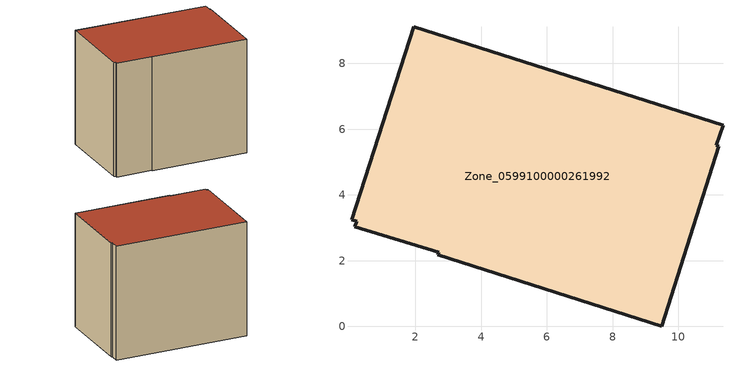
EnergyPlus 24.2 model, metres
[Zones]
Zone_0599100000261992
 floor ground (C_G): 0.16,3.02 0.22,3.2 0.06,3.24 1.95,9.12 11.36,6.12 11.16,5.51 11.23,5.48 9.5,0 2.68,2.18 2.71,2.25 z0
 wall outside (C_F): 2.68,2.18 9.5,0 11.23,5.48 11.16,5.51 11.36,6.12 1.95,9.12 0.06,3.24 0.22,3.2 0.16,3.02 2.71,2.25 2.68,2.18 z0:8.47
 roof outside (C_R): 0.22,3.2 0.16,3.02 2.71,2.25 2.68,2.18 9.5,0 11.23,5.48 11.16,5.51 11.36,6.12 1.95,9.12 0.06,3.24 z8.47
[BUILDING]
Pand.0599100000261992: North Axis=0; Terrain=City; Loads Convergence Tolerance Value=0.04; Temperature Convergence Tolerance Value=0.4; Solar Distribution=FullExterior; Maximum Number of Warmup Days=25; Minimum Number of Warmup Days=1
[Site:Location]
Rotterdam.The.Hague.AP_ZH_NLD Design_Conditions: Latitude=51.96; Longitude=4.45; Time Zone=1; Elevation=-4.5
[SITE:GROUNDTEMPERATURE:BUILDINGSURFACE]
18, 18, 18, 18, 18, 18, 18, 18, 18, 18, 18, 18
[MATERIAL] Thermal Absorptance=0.9; Solar Absorptance=0.7; Visible Absorptance=0.7
Name | Roughness | Thickness | Conductivity | Density | Specific Heat
G.TI.1946-1964 | MediumSmooth | 0.15 | 1 | 540 | 1210
F.TI.1946-1964 | Rough | 0.3 | 0.857143 | 1920 | 840
R.TI.1946-1964 | MediumRough | 0.2 | 0.277778 | 1500 | 1000
[CONSTRUCTION]
C_G: G.TI.1946-1964
C_F: F.TI.1946-1964
C_R: R.TI.1946-1964
[ZONE]
Zone_0599100000261992: Type=1; Multiplier=1; Ceiling Height=Autocalculate; Volume=Autocalculate; Floor Area=autocalculate; Part of Total Floor Area=Yes
[ZONEINFILTRATION:DESIGNFLOWRATE]
Infil_Zone_0599100000261992: Zone or ZoneList or Space or SpaceList=Zone_0599100000261992; Schedule=AlwaysOn; Design Flow Rate Calculation Method=Flow/Area; Flow Rate per Floor Area=0.003; Constant Term Coefficient=1; Temperature Term Coefficient=0; Velocity Term Coefficient=0; Velocity Squared Term Coefficient=0
[HVACTEMPLATE:ZONE:IDEALLOADSAIRSYSTEM]
Zone_0599100000261992: Maximum Heating Supply Air Temperature=50; Minimum Cooling Supply Air Temperature=13; Maximum Heating Supply Air Humidity Ratio=0.0156; Minimum Cooling Supply Air Humidity Ratio=0.0077; Heating Limit=NoLimit; Cooling Limit=NoLimit; Dehumidification Control Type=ConstantSensibleHeatRatio; Cooling Sensible Heat Ratio=0.7; Dehumidification Setpoint=60; Humidification Control Type=None; Humidification Setpoint=30; Outdoor Air Method=None; Outdoor Air Flow Rate per Person=0.00944; Outdoor Air Flow Rate per Zone Floor Area=0; Outdoor Air Flow Rate per Zone=0; Demand Controlled Ventilation Type=None; Outdoor Air Economizer Type=NoEconomizer; Heat Recovery Type=None; Sensible Heat Recovery Effectiveness=0.7; Latent Heat Recovery Effectiveness=0.65
[ZONECONTROL:THERMOSTAT]
ThermostatControl_Zone_0599100000261992: Zone or ZoneList=Zone_0599100000261992; Control Type Schedule=DualSetpointControlType; Control 1=Thermostat_Zone_0599100000261992; Temperature Difference Between Cutout And Setpoint=0
[THERMOSTATSETPOINT:DUALSETPOINT]
Thermostat_Zone_0599100000261992: Heating Setpoint Temperature Schedule=HeatingSetpoint_Zone_0599100000261992; Cooling Setpoint Temperature Schedule=CoolingSetpoint_Zone_0599100000261992
[SCHEDULE:COMPACT]
HeatingSetpoint_Zone_0599100000261992: Through: 12/31, For: AllDays, Until: 24:00, 21
CoolingSetpoint_Zone_0599100000261992: Through: 12/31, For: AllDays, Until: 24:00, 24
DualSetpointControlType: Through: 12/31, For: AllDays, Until: 24:00, 4
AlwaysOn: Through: 12/31, For: AllDays, Until: 24:00, 1
